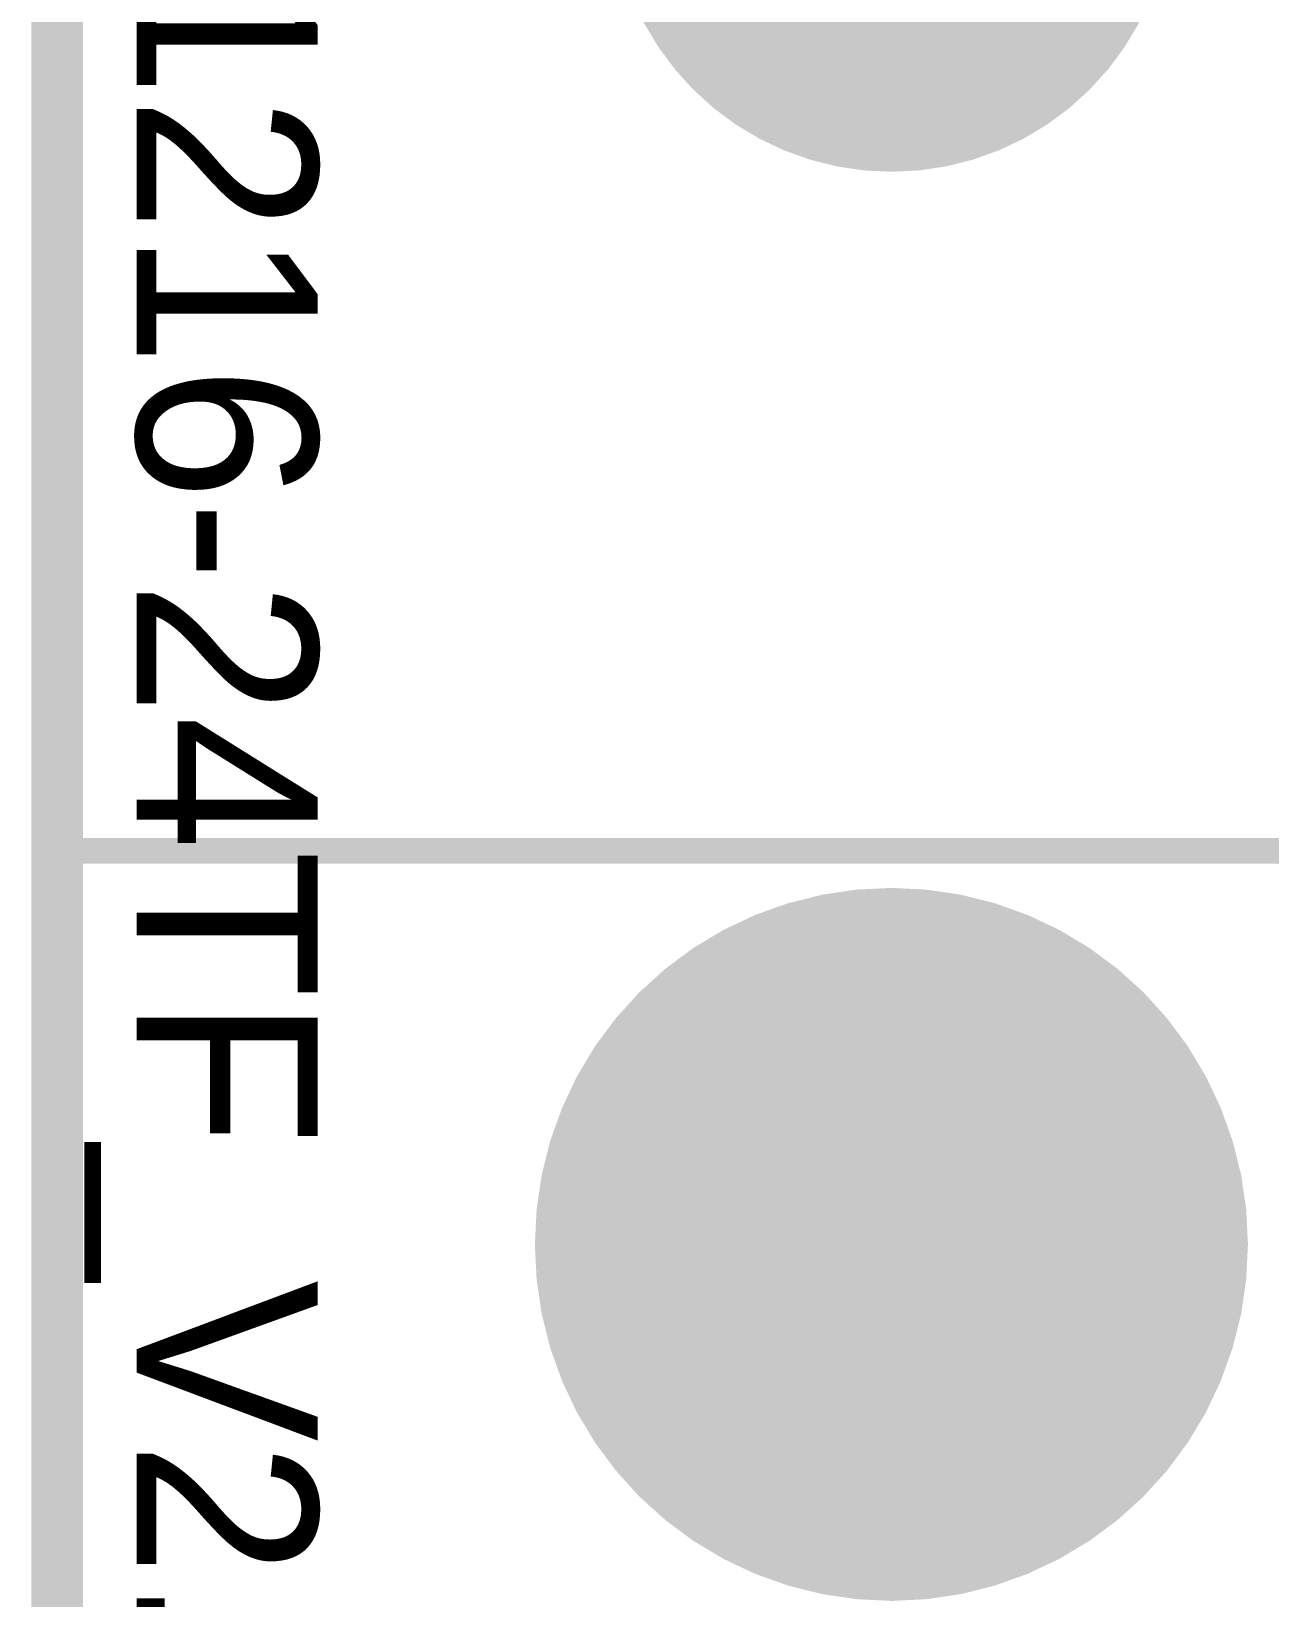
# Model space of a CAD drawing. Extents: x 11.67 to 17.2, y 3.98 to 12.28.
# Drawn here: x 11.671 to 12.629, y 6.833 to 8.045 of the extents above; entities that cross this region are included whole.
import ezdxf

# ---------------------------------------------------------------- set-up
doc = ezdxf.new("R2010")
doc.units = 0
for name, color, linetype in [('BOTTOMLAYER', 5, 'CONTINUOUS'), ('BOTTOMSOLDER', 6, 'CONTINUOUS'), ('INTERNALPLANE1', 76, 'CONTINUOUS'), ('MECHANICAL1', 6, 'CONTINUOUS'), ('MECHANICAL7', 56, 'CONTINUOUS'), ('MIDLAYER1', 16, 'CONTINUOUS'), ('MULTILAYER', 9, 'CONTINUOUS'), ('TOPLAYER', 1, 'CONTINUOUS'), ('TOPSOLDER', 216, 'CONTINUOUS')]:
    doc.layers.add(name, color=color, linetype=linetype)

msp = doc.modelspace()

# ---------------------------------------------------------------- linework, layer by layer
at = {"layer": 'BOTTOMLAYER'}
for points, const_width in [([(12.2382, 8.1533, 1), (12.435, 8.1533, 1)], 0.1968), ([(12.2086, 7.1064, 1), (12.4645, 7.1064, 1)], 0.2559)]:
    msp.add_lwpolyline(points, format="xyb", close=True, dxfattribs=dict(at, const_width=const_width))
at = {"layer": 'BOTTOMSOLDER'}
for points, const_width in [([(12.2362, 8.1533, 1), (12.437, 8.1533, 1)], 0.2009), ([(12.2066, 7.1064, 1), (12.4665, 7.1064, 1)], 0.2599)]:
    msp.add_lwpolyline(points, format="xyb", close=True, dxfattribs=dict(at, const_width=const_width))
at = {"layer": 'INTERNALPLANE1'}
for points, const_width in [([(11.691, 4.126), (11.691, 12.185)], 0.04), ([(11.7011, 7.411), (13.246, 7.411)], 0.02)]:
    msp.add_lwpolyline(points, dxfattribs=dict(at, const_width=const_width))
for points, const_width in [([(12.2282, 8.1533, 1), (12.445, 8.1533, 1)], 0.2168), ([(11.6961, 7.411, 1), (11.7061, 7.411, 1)], 0.01), ([(12.1986, 7.1064, 1), (12.4745, 7.1064, 1)], 0.2759)]:
    msp.add_lwpolyline(points, format="xyb", close=True, dxfattribs=dict(at, const_width=const_width))
at = {"layer": 'MECHANICAL1', "const_width": 0.012}
msp.add_lwpolyline([(11.691, 4.126), (11.691, 12.185)], dxfattribs=at)
at = {"layer": 'MIDLAYER1'}
for points, const_width in [([(12.2382, 8.1533, 1), (12.435, 8.1533, 1)], 0.1968), ([(12.2086, 7.1064, 1), (12.4645, 7.1064, 1)], 0.2559)]:
    msp.add_lwpolyline(points, format="xyb", close=True, dxfattribs=dict(at, const_width=const_width))
at = {"layer": 'MULTILAYER'}
for points, const_width in [([(12.2382, 8.1533, 1), (12.435, 8.1533, 1)], 0.1968), ([(12.2086, 7.1064, 1), (12.4645, 7.1064, 1)], 0.2559)]:
    msp.add_lwpolyline(points, format="xyb", close=True, dxfattribs=dict(at, const_width=const_width))
at = {"layer": 'TOPLAYER'}
for points, const_width in [([(12.2382, 8.1533, 1), (12.435, 8.1533, 1)], 0.1968), ([(12.2086, 7.1064, 1), (12.4645, 7.1064, 1)], 0.2559)]:
    msp.add_lwpolyline(points, format="xyb", close=True, dxfattribs=dict(at, const_width=const_width))
at = {"layer": 'TOPSOLDER'}
for points, const_width in [([(12.2362, 8.1533, 1), (12.437, 8.1533, 1)], 0.2009), ([(12.2066, 7.1064, 1), (12.4665, 7.1064, 1)], 0.2599)]:
    msp.add_lwpolyline(points, format="xyb", close=True, dxfattribs=dict(at, const_width=const_width))

# ---------------------------------------------------------------- texts
at = {"layer": 'MECHANICAL7'}
msp.add_text('HDM1216-24TF_V2.0', height=0.14, rotation=270, dxfattribs=at).set_placement((11.7525, 8.5249))

doc.saveas('drawing.dxf')
